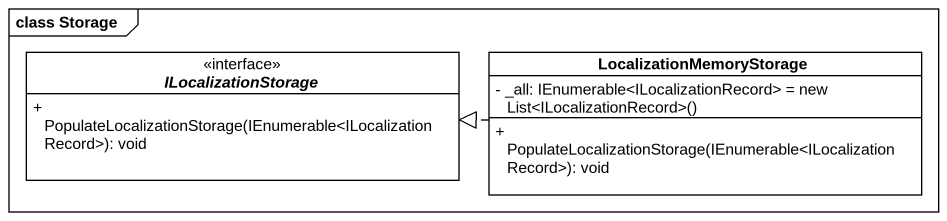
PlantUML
@startuml
mainframe class Storage
hide circle
hide empty members
skinparam classAttributeIconSize 0
interface ILocalizationStorage {
  + PopulateLocalizationStorage(IEnumerable<ILocalizationRecord>): void
}
class LocalizationMemoryStorage {
  {field} - _all: IEnumerable<ILocalizationRecord> = new List<ILocalizationRecord>()
  + PopulateLocalizationStorage(IEnumerable<ILocalizationRecord>): void
}
LocalizationMemoryStorage .left.|> ILocalizationStorage
@enduml
